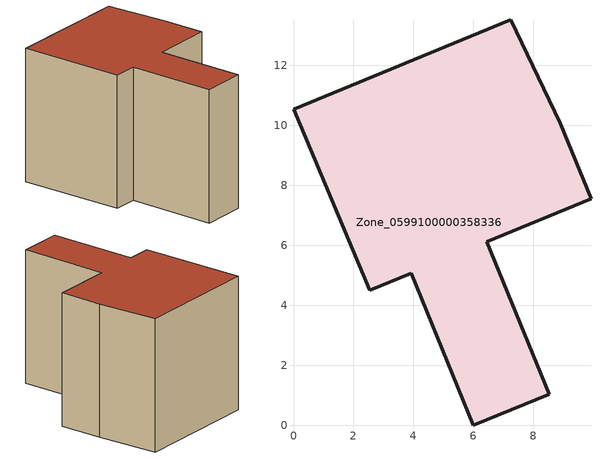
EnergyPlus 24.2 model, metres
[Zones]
Zone_0599100000358336
 floor ground (C_G): 8.89,10.07 9.92,7.55 6.45,6.12 8.54,1.04 6,0 3.92,5.08 2.54,4.51 0,10.54 7.25,13.53 z3.32
 wall outside (C_F): 9.92,7.55 8.89,10.07 7.25,13.53 0,10.54 2.54,4.51 3.92,5.08 6,0 8.54,1.04 6.45,6.12 9.92,7.55 z3.32:11.58
 roof outside (C_R): 8.89,10.07 7.25,13.53 0,10.54 2.54,4.51 3.92,5.08 6,0 8.54,1.04 6.45,6.12 9.92,7.55 z11.58
[BUILDING]
Pand.0599100000358336: North Axis=0; Terrain=City; Loads Convergence Tolerance Value=0.04; Temperature Convergence Tolerance Value=0.4; Solar Distribution=FullExterior; Maximum Number of Warmup Days=25; Minimum Number of Warmup Days=1
[Site:Location]
Rotterdam.The.Hague.AP_ZH_NLD Design_Conditions: Latitude=51.96; Longitude=4.45; Time Zone=1; Elevation=-4.5
[SITE:GROUNDTEMPERATURE:BUILDINGSURFACE]
18, 18, 18, 18, 18, 18, 18, 18, 18, 18, 18, 18
[MATERIAL] Thermal Absorptance=0.9; Solar Absorptance=0.7; Visible Absorptance=0.7
Name | Roughness | Thickness | Conductivity | Density | Specific Heat
G.TC.1992-2005 | MediumSmooth | 0.15 | 0.06 | 540 | 1210
F.TC.1992-2005 | Rough | 0.3 | 0.12 | 1920 | 840
R.TC.1992-2005 | MediumRough | 0.2 | 0.08 | 1500 | 1000
[CONSTRUCTION]
C_G: G.TC.1992-2005
C_F: F.TC.1992-2005
C_R: R.TC.1992-2005
[ZONE]
Zone_0599100000358336: Type=1; Multiplier=1; Ceiling Height=Autocalculate; Volume=Autocalculate; Floor Area=autocalculate; Part of Total Floor Area=Yes
[ZONEINFILTRATION:DESIGNFLOWRATE]
Infil_Zone_0599100000358336: Zone or ZoneList or Space or SpaceList=Zone_0599100000358336; Schedule=AlwaysOn; Design Flow Rate Calculation Method=Flow/Area; Flow Rate per Floor Area=0.0015; Constant Term Coefficient=1; Temperature Term Coefficient=0; Velocity Term Coefficient=0; Velocity Squared Term Coefficient=0
[HVACTEMPLATE:ZONE:IDEALLOADSAIRSYSTEM]
Zone_0599100000358336: Maximum Heating Supply Air Temperature=50; Minimum Cooling Supply Air Temperature=13; Maximum Heating Supply Air Humidity Ratio=0.0156; Minimum Cooling Supply Air Humidity Ratio=0.0077; Heating Limit=NoLimit; Cooling Limit=NoLimit; Dehumidification Control Type=ConstantSensibleHeatRatio; Cooling Sensible Heat Ratio=0.7; Dehumidification Setpoint=60; Humidification Control Type=None; Humidification Setpoint=30; Outdoor Air Method=None; Outdoor Air Flow Rate per Person=0.00944; Outdoor Air Flow Rate per Zone Floor Area=0; Outdoor Air Flow Rate per Zone=0; Demand Controlled Ventilation Type=None; Outdoor Air Economizer Type=NoEconomizer; Heat Recovery Type=None; Sensible Heat Recovery Effectiveness=0.7; Latent Heat Recovery Effectiveness=0.65
[ZONECONTROL:THERMOSTAT]
ThermostatControl_Zone_0599100000358336: Zone or ZoneList=Zone_0599100000358336; Control Type Schedule=DualSetpointControlType; Control 1=Thermostat_Zone_0599100000358336; Temperature Difference Between Cutout And Setpoint=0
[THERMOSTATSETPOINT:DUALSETPOINT]
Thermostat_Zone_0599100000358336: Heating Setpoint Temperature Schedule=HeatingSetpoint_Zone_0599100000358336; Cooling Setpoint Temperature Schedule=CoolingSetpoint_Zone_0599100000358336
[SCHEDULE:COMPACT]
HeatingSetpoint_Zone_0599100000358336: Through: 12/31, For: AllDays, Until: 24:00, 21
CoolingSetpoint_Zone_0599100000358336: Through: 12/31, For: AllDays, Until: 24:00, 24
DualSetpointControlType: Through: 12/31, For: AllDays, Until: 24:00, 4
AlwaysOn: Through: 12/31, For: AllDays, Until: 24:00, 1
